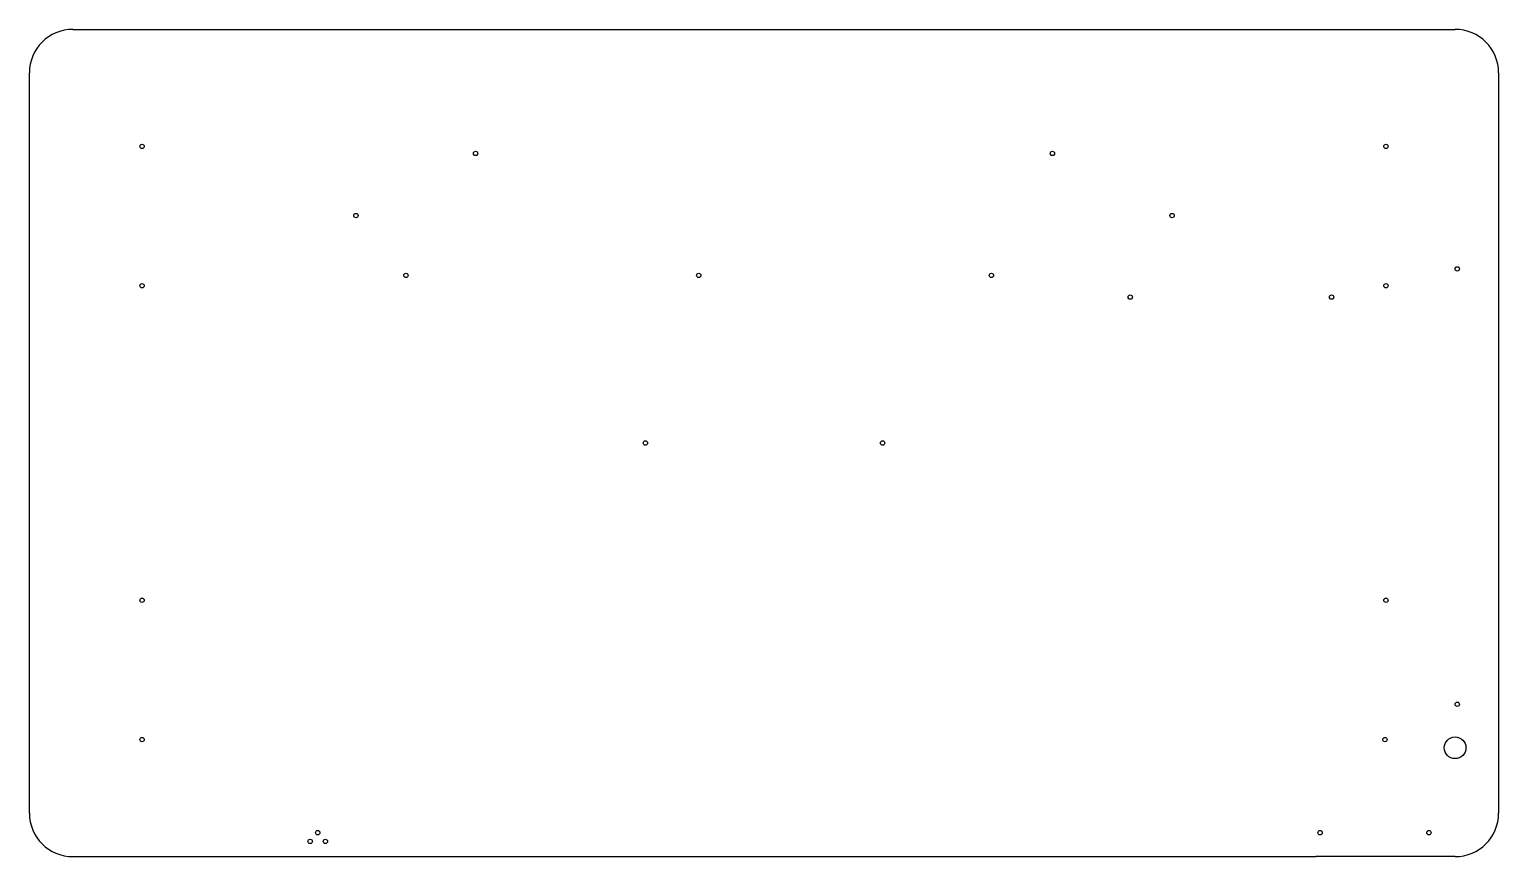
# Model space of a CAD drawing. Header units: millimetres. Extents: x 0 to 1350, y 0 to 760.
import ezdxf

# ---------------------------------------------------------------- set-up
doc = ezdxf.new("R2010")
doc.units = ezdxf.units.MM
doc.layers.get('0').update_dxf_attribs({"lineweight": 25})

msp = doc.modelspace()

# ---------------------------------------------------------------- linework, layer by layer
for p, q in [((40, 760), (1310, 760)), ((0, 40), (0, 720)), ((1350, 720), (1350, 260.8)), ((1350, 260.8), (1350, 40)), ((40, 0), (1182, 0)), ((1310, 0), (1182, 0))]:
    msp.add_line(p, q)
for centre, radius in [((103.5, 652.5), 2), ((410, 646), 2), ((940, 646), 2), ((1246.5, 652.5), 2), ((300, 589), 2), ((1050, 589), 2), ((1312, 540), 2), ((103.5, 524.5), 2), ((346, 534), 2), ((615, 534), 2), ((884, 534), 2), ((1246.5, 524.5), 2), ((1011.5, 514), 2), ((1196.5, 514), 2), ((566, 380), 2), ((784, 380), 2), ((103.5, 235.5), 2), ((1246.5, 235.5), 2), ((1312, 140), 2), ((103.5, 107.5), 2), ((1245.5, 107.5), 2), ((1310, 100), 10), ((258, 14), 2), ((265, 22), 2), ((272, 14), 2), ((1186, 22), 2), ((1286, 22), 2)]:
    msp.add_circle(centre, radius)
for centre, start, end in [((40, 720), 90, 180), ((1310, 720), 0, 90), ((40, 40), 180, 270), ((1310, 40), 270, 0)]:
    msp.add_arc(centre, 40, start, end)

doc.saveas('drawing.dxf')
